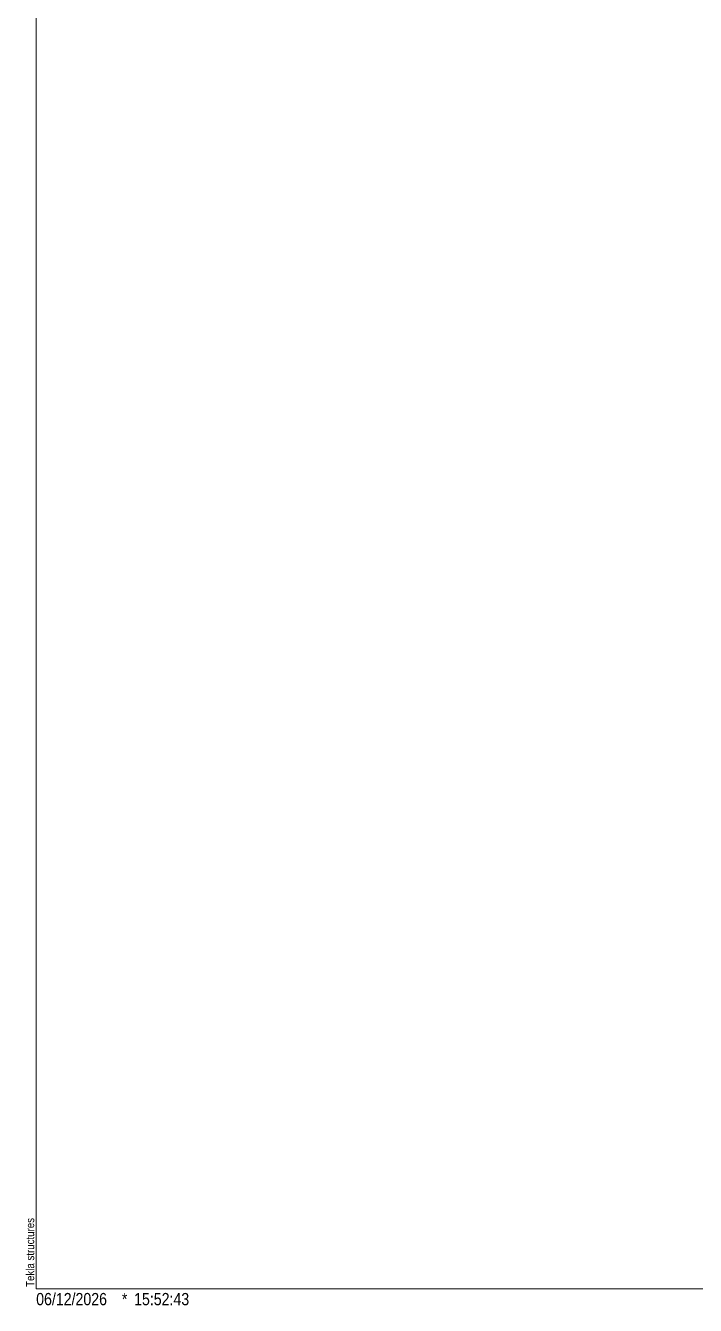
# Model space of a CAD drawing. Header units: millimetres. Extents: x 2 to 1174, y 1 to 825.
# Drawn here: x 2.4 to 166.6, y 1 to 314.7 of the extents above; entities that cross this region are included whole.
import ezdxf

# ---------------------------------------------------------------- set-up
doc = ezdxf.new("R2010")
doc.units = ezdxf.units.MM
doc.linetypes.add('XKITLINE00', pattern=[0])
doc.layers.add('DrawingSheet', color=5, linetype='Continuous', lineweight=0)
doc.layers.add('OtherObjectType', color=7, linetype='Continuous', lineweight=0)
doc.styles.add('ARIAL', font='ARIAL.TTF')
doc.styles.add('ARIAL_NARROW', font='ARIALN.TTF')

# ---------------------------------------------------------------- blocks, each defined once
blk = doc.blocks.new('*A260')
at = {"layer": 'DrawingSheet', "color": 5, "linetype": 'XKITLINE00', "lineweight": 0}
for p, q in [((5, 825), (5, 5)), ((5, 5), (1174, 5))]:
    blk.add_line(p, q, dxfattribs=at)
at = {"layer": 'DrawingSheet', "color": 5, "style": 'ARIAL', "width": 0.85}
blk.add_text('Tekla structures', height=2, rotation=90, dxfattribs=at).set_placement((4.5, 5.5))
blk = doc.blocks.new('*A267')
at = {"layer": 'OtherObjectType', "color": 7, "style": 'ARIAL_NARROW', "width": 1.008832}
for s, p in [('06/12/2026', (4.99, 1)), ('*', (26, 1)), ('15:52:43', (29, 1))]:
    blk.add_text(s, height=3, dxfattribs=at).set_placement(p)

msp = doc.modelspace()

# ---------------------------------------------------------------- block references
at = {"lineweight": 0}
for name in ['*A260', '*A267']:
    msp.add_blockref(name, (0, 0), dxfattribs=at)

doc.saveas('drawing.dxf')
